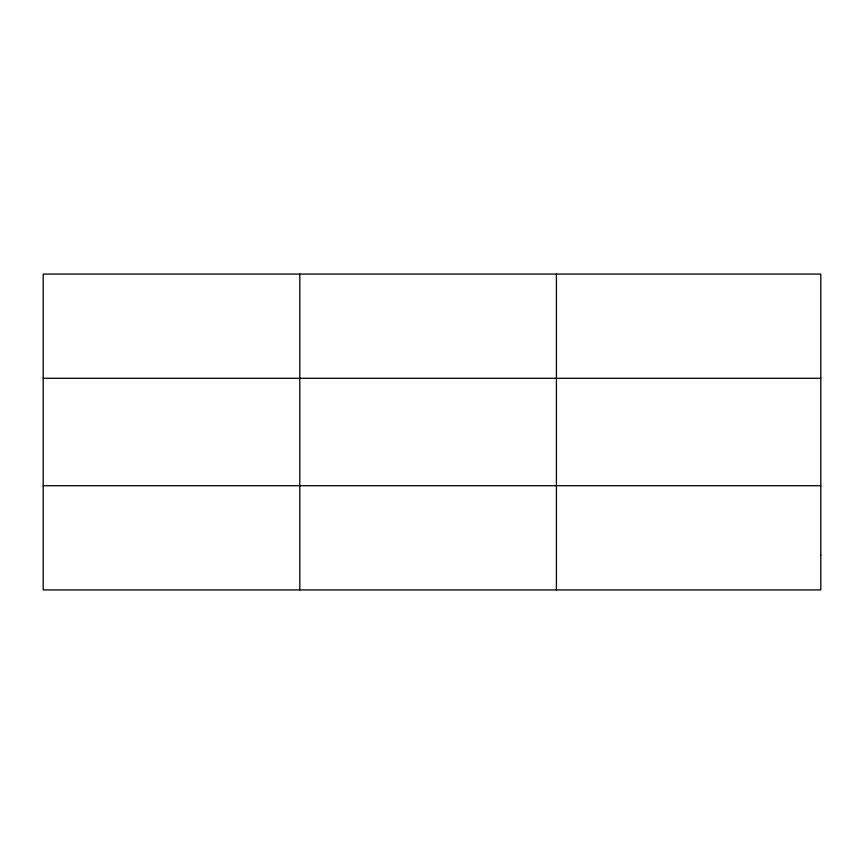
<?xml version="1.0" encoding="UTF-8"?>
<svg xmlns="http://www.w3.org/2000/svg" width="864" height="864" viewBox="0 0 864 864"><rect width="100%" height="100%" fill="white"/><g stroke="black" fill="none" stroke-linecap="round" stroke-linejoin="round"><path stroke-width="1.3" d="M299.808 274.072L299.808 589.928M556.416 274.072L556.416 589.928M43.2 378.302L820.8 378.302M43.2 485.698L820.8 485.698M820.8 555.185L820.8 589.928L43.2 589.928L43.2 274.072L820.8 274.072L820.8 555.185"/></g></svg>
